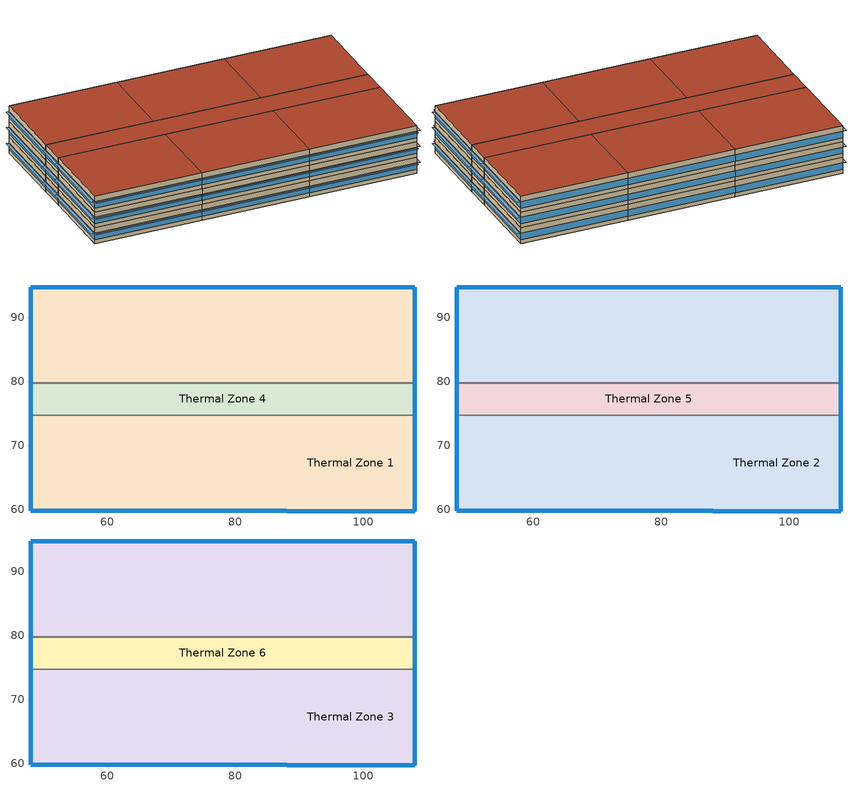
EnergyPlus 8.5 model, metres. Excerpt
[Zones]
Thermal Zone 1
 floor ground (ExtSlabCarpet 4in ClimateZone 1-8): 68.04,74.76 68.04,59.76 48.04,59.76 48.04,74.76 z0; 108.04,74.76 108.04,59.76 88.04,59.76 88.04,74.76 z0; 68.04,94.76 68.04,79.76 48.04,79.76 48.04,94.76 z0; 88.04,94.76 88.04,79.76 68.04,79.76 68.04,94.76 z0; 108.04,94.76 108.04,79.76 88.04,79.76 88.04,94.76 z0; 88.04,74.76 88.04,59.76 68.04,59.76 68.04,74.76 z0
 wall outside (ASHRAE 189.1-2009 ExtWall Mass ClimateZone 3): 108.04,79.76 108.04,94.76 88.04,94.76 68.04,94.76 48.04,94.76 48.04,79.76 / 48.04,74.76 48.04,59.76 68.04,59.76 88.04,59.76 108.04,59.76 108.04,74.76 z0:3.05
 wall to Thermal Zone 4 (Interior Wall): 108.04,74.76 88.04,74.76 68.04,74.76 48.04,74.76 / 48.04,79.76 68.04,79.76 88.04,79.76 108.04,79.76 z0:3.05
 window (ASHRAE 189.1-2009 ExtWindow ClimateZone 3): 68.07,59.76 88.02,59.76 / 88.07,59.76 108.02,59.76 / 108.04,59.78 108.04,74.73 / 68.02,94.76 48.07,94.76 / 48.04,94.73 48.04,79.78 / 88.02,94.76 68.07,94.76 / 48.07,59.76 68.02,59.76 / 108.02,94.76 88.07,94.76 / 108.04,79.78 108.04,94.73 / 48.04,74.73 48.04,59.78 z0.76:1.98
Thermal Zone 4
 floor ground (ExtSlabCarpet 4in ClimateZone 1-8): 108.04,79.76 108.04,74.76 48.04,74.76 48.04,79.76 z0
 wall outside (ASHRAE 189.1-2009 ExtWall Mass ClimateZone 3): 108.04,74.76 108.04,79.76 / 48.04,79.76 48.04,74.76 z0:3.05
 window (ASHRAE 189.1-2009 ExtWindow ClimateZone 3): 108.04,74.78 108.04,79.73 / 48.04,79.73 48.04,74.78 z0.76:1.99
Thermal Zone 2
 floor to Thermal Zone 1 (Interior Floor): 68.04,74.76 68.04,59.76 48.04,59.76 48.04,74.76 z3.05; 88.04,74.76 88.04,59.76 68.04,59.76 68.04,74.76 z3.05; 108.04,74.76 108.04,59.76 88.04,59.76 88.04,74.76 z3.05; 68.04,94.76 68.04,79.76 48.04,79.76 48.04,94.76 z3.05; 88.04,94.76 88.04,79.76 68.04,79.76 68.04,94.76 z3.05; 108.04,94.76 108.04,79.76 88.04,79.76 88.04,94.76 z3.05
 wall outside (ASHRAE 189.1-2009 ExtWall Mass ClimateZone 3): 48.04,74.76 48.04,59.76 68.04,59.76 88.04,59.76 108.04,59.76 108.04,74.76 / 108.04,79.76 108.04,94.76 88.04,94.76 68.04,94.76 48.04,94.76 48.04,79.76 z3.05:6.1
 wall to Thermal Zone 5 (Interior Wall): 108.04,74.76 88.04,74.76 68.04,74.76 48.04,74.76 / 48.04,79.76 68.04,79.76 88.04,79.76 108.04,79.76 z3.05:6.1
 window (ASHRAE 189.1-2009 ExtWindow ClimateZone 3): 48.07,59.76 68.02,59.76 / 48.04,74.73 48.04,59.78 / 68.07,59.76 88.02,59.76 / 88.07,59.76 108.02,59.76 / 108.04,59.78 108.04,74.73 / 68.02,94.76 48.07,94.76 / 48.04,94.73 48.04,79.78 / 88.02,94.76 68.07,94.76 / 108.02,94.76 88.07,94.76 / 108.04,79.78 108.04,94.73 z3.81:5.03
Thermal Zone 5
 floor to Thermal Zone 4 (Interior Floor): 108.04,79.76 108.04,74.76 48.04,74.76 48.04,79.76 z3.05
 wall outside (ASHRAE 189.1-2009 ExtWall Mass ClimateZone 3): 108.04,74.76 108.04,79.76 / 48.04,79.76 48.04,74.76 z3.05:6.1
 window (ASHRAE 189.1-2009 ExtWindow ClimateZone 3): 108.04,74.78 108.04,79.73 / 48.04,79.73 48.04,74.78 z3.81:5.04
Thermal Zone 3
 floor to Thermal Zone 2 (Interior Floor): 108.04,74.76 108.04,59.76 88.04,59.76 88.04,74.76 z6.1; 68.04,94.76 68.04,79.76 48.04,79.76 48.04,94.76 z6.1; 88.04,94.76 88.04,79.76 68.04,79.76 68.04,94.76 z6.1; 108.04,94.76 108.04,79.76 88.04,79.76 88.04,94.76 z6.1; 68.04,74.76 68.04,59.76 48.04,59.76 48.04,74.76 z6.1; 88.04,74.76 88.04,59.76 68.04,59.76 68.04,74.76 z6.1
 wall outside (ASHRAE 189.1-2009 ExtWall Mass ClimateZone 3): 108.04,79.76 108.04,94.76 88.04,94.76 68.04,94.76 48.04,94.76 48.04,79.76 / 48.04,74.76 48.04,59.76 68.04,59.76 88.04,59.76 108.04,59.76 108.04,74.76 z6.1:9.14
 wall to Thermal Zone 6 (Interior Wall): 108.04,74.76 88.04,74.76 68.04,74.76 48.04,74.76 / 48.04,79.76 68.04,79.76 88.04,79.76 108.04,79.76 z6.1:9.14
 window (ASHRAE 189.1-2009 ExtWindow ClimateZone 3): 68.07,59.76 88.02,59.76 / 88.07,59.76 108.02,59.76 / 108.04,59.78 108.04,74.73 / 68.02,94.76 48.07,94.76 / 48.04,94.73 48.04,79.78 / 88.02,94.76 68.07,94.76 / 108.02,94.76 88.07,94.76 / 108.04,79.78 108.04,94.73 / 48.07,59.76 68.02,59.76 / 48.04,74.73 48.04,59.78 z6.86:8.08
 roof outside (ASHRAE 189.1-2009 ExtRoof IEAD ClimateZone 2-5): 88.04,59.76 88.04,74.76 68.04,74.76 68.04,59.76 z9.14; 108.04,59.76 108.04,74.76 88.04,74.76 88.04,59.76 z9.14; 68.04,79.76 68.04,94.76 48.04,94.76 48.04,79.76 z9.14; 88.04,79.76 88.04,94.76 68.04,94.76 68.04,79.76 z9.14; 108.04,79.76 108.04,94.76 88.04,94.76 88.04,79.76 z9.14; 68.04,59.76 68.04,74.76 48.04,74.76 48.04,59.76 z9.14
Thermal Zone 6
 floor to Thermal Zone 5 (Interior Floor): 108.04,79.76 108.04,74.76 48.04,74.76 48.04,79.76 z6.1
 wall outside (ASHRAE 189.1-2009 ExtWall Mass ClimateZone 3): 108.04,74.76 108.04,79.76 / 48.04,79.76 48.04,74.76 z6.1:9.14
 window (ASHRAE 189.1-2009 ExtWindow ClimateZone 3): 108.04,74.78 108.04,79.73 / 48.04,79.73 48.04,74.78 z6.86:8.09
 roof outside (ASHRAE 189.1-2009 ExtRoof IEAD ClimateZone 2-5): 108.04,74.76 108.04,79.76 48.04,79.76 48.04,74.76 z9.14
shading: 108.02,59.15 108.02,59.76 88.07,59.76 88.07,59.15 z1.98; 108.65,59.78 108.65,74.73 108.04,74.73 108.04,59.78 z1.98; 108.65,79.78 108.65,94.73 108.04,94.73 108.04,79.78 z1.98; 48.04,59.78 48.04,74.73 47.43,74.73 47.43,59.78 z1.98; 88.02,59.15 88.02,59.76 68.07,59.76 68.07,59.15 z1.98; 48.04,79.78 48.04,94.73 47.43,94.73 47.43,79.78 z1.98; 68.02,59.15 68.02,59.76 48.07,59.76 48.07,59.15 z1.98; 68.02,59.15 68.02,59.76 48.07,59.76 48.07,59.15 z5.03; 88.02,59.15 88.02,59.76 68.07,59.76 68.07,59.15 z5.03; 108.02,59.15 108.02,59.76 88.07,59.76 88.07,59.15 z5.03; 48.04,79.78 48.04,94.73 47.43,94.73 47.43,79.78 z5.03; 48.04,59.78 48.04,74.73 47.43,74.73 47.43,59.78 z5.03; 108.65,59.78 108.65,74.73 108.04,74.73 108.04,59.78 z5.03; 108.65,79.78 108.65,94.73 108.04,94.73 108.04,79.78 z5.03; 68.02,59.15 68.02,59.76 48.07,59.76 48.07,59.15 z8.08; 88.02,59.15 88.02,59.76 68.07,59.76 68.07,59.15 z8.08; 48.04,79.78 48.04,94.73 47.43,94.73 47.43,79.78 z8.08; 108.65,59.78 108.65,74.73 108.04,74.73 108.04,59.78 z8.08; 108.65,79.78 108.65,94.73 108.04,94.73 108.04,79.78 z8.08; 108.02,59.15 108.02,59.76 88.07,59.76 88.07,59.15 z8.08; 48.04,59.78 48.04,74.73 47.43,74.73 47.43,59.78 z8.08; 108.66,74.78 108.66,79.73 108.04,79.73 108.04,74.78 z1.99; 48.04,74.78 48.04,79.73 47.43,79.73 47.43,74.78 z1.99; 108.66,74.78 108.66,79.73 108.04,79.73 108.04,74.78 z5.04; 48.04,74.78 48.04,79.73 47.43,79.73 47.43,74.78 z5.04; 48.04,74.78 48.04,79.73 47.43,79.73 47.43,74.78 z8.09; 108.66,74.78 108.66,79.73 108.04,79.73 108.04,74.78 z8.09
[Building]
Building 1
[Site:Location]
NAPLES: Latitude {deg}=40.85; Longitude {deg}=14.3; Time Zone {hr}=1; Elevation {m}=72
[SizingPeriod:DesignDay] Day of Month=21; Dry-Bulb Temperature Range Modifier Type=DefaultMultipliers; Barometric Pressure {Pa}=100463; Rain Indicator=No; Snow Indicator=No; Daylight Saving Time Indicator=No
Name | Month | Day Type | Maximum Dry-Bulb Temperature {C} | Daily Dry-Bulb Temperature Range {deltaC} | Humidity Condition Type | Wetbulb or DewPoint at Maximum Dry-Bulb {C} | Wind Speed {m/s} | Wind Direction {deg} | Solar Model Indicator | ASHRAE Clear Sky Optical Depth for Beam Irradiance (taub) | ASHRAE Clear Sky Optical Depth for Diffuse Irradiance (taud) | Enthalpy at Maximum Dry-Bulb {J/kg} | Sky Clearness
NAPLES Ann Clg .4% Condns DB=>MWB | 8 | SummerDesignDay | 33.1 | 10.2 | Wetbulb | 23.4 | 3.4 | 190 | ASHRAETau | 0.495 | 1.92
NAPLES Ann Clg .4% Condns DP=>MDB | 8 | SummerDesignDay | 28.5 | 10.2 | Dewpoint | 25.2 | 3.4 | 190 | ASHRAETau | 0.495 | 1.92
NAPLES Ann Clg .4% Condns Enth=>MDB | 8 | SummerDesignDay | 29.9 | 10.2 | Enthalpy |  | 3.4 | 190 | ASHRAETau | 0.495 | 1.92 | 82300
NAPLES Ann Clg .4% Condns WB=>MDB | 8 | SummerDesignDay | 29.9 | 10.2 | Wetbulb | 26.3 | 3.4 | 190 | ASHRAETau | 0.495 | 1.92
NAPLES Ann Htg 99.6% Condns DB | 1 | WinterDesignDay | 0.6 | 0 | Wetbulb | 0.6 | 1.7 | 30 | ASHRAEClearSky |  |  |  | 0
NAPLES Ann Htg Wind 99.6% Condns WS=>MCDB | 1 | WinterDesignDay | 10.1 | 0 | Wetbulb | 10.1 | 13 | 30 | ASHRAEClearSky |  |  |  | 0
NAPLES Ann Hum_n 99.6% Condns DP=>MCDB | 1 | WinterDesignDay | 4.1 | 0 | Dewpoint | -7.9 | 1.7 | 30 | ASHRAEClearSky |  |  |  | 0
[Material] Thermal Absorptance=0.9
Name | Roughness | Thickness {m} | Conductivity {W/m-K} | Density {kg/m3} | Specific Heat {J/kg-K} | Solar Absorptance | Visible Absorptance
1/2IN Gypsum | Smooth | 0.0127 | 0.16 | 784.9 | 830 | 0.4 | 0.4
1IN Stucco | Smooth | 0.0253 | 0.6918 | 1858 | 837 | 0.92 | 0.92
8IN Concrete HW | MediumRough | 0.2033 | 1.7296 | 2243 | 837 | 0.65 | 0.65
F16 Acoustic tile | MediumSmooth | 0.0191 | 0.06 | 368 | 590 | 0.3 | 0.3
G01a 19mm gypsum board | MediumSmooth | 0.019 | 0.16 | 800 | 1090 | 0.4 | 0.4
M11 100mm lightweight concrete | MediumRough | 0.1016 | 0.53 | 1280 | 840 | 0.5 | 0.5
MAT-CC05 4 HW CONCRETE | Rough | 0.1016 | 1.311 | 2240 | 836.8 | 0.85 | 0.85
Metal Decking | MediumSmooth | 0.0015 | 45.006 | 7680 | 418.4 | 0.6 | 0.6
Roof Insulation [21] | MediumRough | 0.2105 | 0.049 | 265 | 836.8 | 0.7 | 0.7
Roof Membrane | VeryRough | 0.0095 | 0.16 | 1121.29 | 1460 | 0.7 | 0.7
Wall Insulation [36] | MediumRough | 0.0566 | 0.0432 | 91 | 837 | 0.5 | 0.5
[Material:AirGap]
Name | Thermal Resistance {m2-K/W}
F04 Wall air space resistance | 0.15
F05 Ceiling air space resistance | 0.18
[Material:NoMass]
CP02 CARPET PAD: Roughness=Smooth; Thermal Resistance {m2-K/W}=0.1; Thermal Absorptance=0.9; Solar Absorptance=0.8; Visible Absorptance=0.8
[WindowMaterial:Glazing]
Theoretical Glass [202]: Optical Data Type=SpectralAverage; Thickness {m}=0.003; Solar Transmittance at Normal Incidence=0.2325; Front Side Solar Reflectance at Normal Incidence=0.7175; Back Side Solar Reflectance at Normal Incidence=0; Visible Transmittance at Normal Incidence=0.3192; Front Side Visible Reflectance at Normal Incidence=0.6308; Back Side Visible Reflectance at Normal Incidence=0; Infrared Transmittance at Normal Incidence=0; Front Side Infrared Hemispherical Emissivity=0.9; Back Side Infrared Hemispherical Emissivity=0.9; Conductivity {W/m-K}=0.0192; Dirt Correction Factor for Solar and Visible Transmittance=1; Solar Diffusing=No
[Construction]
ASHRAE 189.1-2009 ExtRoof IEAD ClimateZone 2-5: Roof Membrane, Roof Insulation [21], Metal Decking
ASHRAE 189.1-2009 ExtWall Mass ClimateZone 3: 1IN Stucco, 8IN Concrete HW, Wall Insulation [36], 1/2IN Gypsum
ASHRAE 189.1-2009 ExtWindow ClimateZone 3: Theoretical Glass [202]
ExtSlabCarpet 4in ClimateZone 1-8: MAT-CC05 4 HW CONCRETE, CP02 CARPET PAD
Interior Floor: F16 Acoustic tile, F05 Ceiling air space resistance, M11 100mm lightweight concrete
Interior Wall: G01a 19mm gypsum board, F04 Wall air space resistance, G01a 19mm gypsum board
[Zone]
Name | Part of Total Floor Area
Thermal Zone 1; Thermal Zone 2; Thermal Zone 3 | Yes
Thermal Zone 4; Thermal Zone 5; Thermal Zone 6
[InternalMass] Construction=Interior Wall; Surface Area {m2}=45.72
Name | Zone
Merged Surface 11 - Surface 3; Merged Surface 15 - Surface 9; Merged Surface 31 - Surface 39; Merged Surface 37 - Surface 43 | Thermal Zone 1
Merged Surface 49 - Surface 57; Merged Surface 55 - Surface 61; Merged Surface 77 - Surface 85; Merged Surface 83 - Surface 89 | Thermal Zone 2
Merged Surface 101 - Surface 107; Merged Surface 103 - Surface 95; Merged Surface 123 - Surface 131; Merged Surface 129 - Surface 135 | Thermal Zone 3
[ZoneControl:Thermostat] Control Object Type 1=ThermostatSetpoint:DualSetpoint
Name | Zone or ZoneList | Control Type Schedule | Control Name 1
Thermal Zone 1 Thermostat | Thermal Zone 1 | Thermal Zone 1 Thermostat Schedule | Thermal Zone 1 Thermostat 1
Thermal Zone 2 Thermostat | Thermal Zone 2 | Thermal Zone 2 Thermostat Schedule | Thermal Zone 2 Thermostat 1
Thermal Zone 3 Thermostat | Thermal Zone 3 | Thermal Zone 3 Thermostat Schedule | Thermal Zone 3 Thermostat 1
Thermal Zone 4 Thermostat | Thermal Zone 4 | Thermal Zone 4 Thermostat Schedule | Thermal Zone 4 Thermostat
Thermal Zone 5 Thermostat | Thermal Zone 5 | Thermal Zone 5 Thermostat Schedule | Thermal Zone 5 Thermostat
Thermal Zone 6 Thermostat | Thermal Zone 6 | Thermal Zone 6 Thermostat Schedule | Thermal Zone 6 Thermostat
[ThermostatSetpoint:DualSetpoint] Heating Setpoint Temperature Schedule=Medium Office HtgSetp; Cooling Setpoint Temperature Schedule=Medium Office ClgSetp
Thermal Zone 1 Thermostat 1; Thermal Zone 2 Thermostat 1; Thermal Zone 3 Thermostat 1; Thermal Zone 4 Thermostat; Thermal Zone 5 Thermostat; Thermal Zone 6 Thermostat
[Sizing:Zone] Zone Cooling Design Supply Air Temperature Input Method=SupplyAirTemperature; Zone Cooling Design Supply Air Temperature {C}=14; Zone Cooling Design Supply Air Temperature Difference {deltaC}=11.11; Zone Heating Design Supply Air Temperature Input Method=SupplyAirTemperature; Zone Heating Design Supply Air Temperature {C}=40; Zone Heating Design Supply Air Temperature Difference {deltaC}=11.11; Zone Cooling Design Supply Air Humidity Ratio {kgWater/kgDryAir}=0.0085; Zone Heating Design Supply Air Humidity Ratio {kgWater/kgDryAir}=0.008; Cooling Design Air Flow Method=DesignDay; Cooling Design Air Flow Rate {m3/s}=0; Cooling Minimum Air Flow per Zone Floor Area {m3/s-m2}=0.000762; Cooling Minimum Air Flow {m3/s}=0; Cooling Minimum Air Flow Fraction=0; Heating Design Air Flow Method=DesignDay; Heating Design Air Flow Rate {m3/s}=0; Heating Maximum Air Flow per Zone Floor Area {m3/s-m2}=0.002032; Heating Maximum Air Flow {m3/s}=0.141576; Heating Maximum Air Flow Fraction=0.3; Account for Dedicated Outdoor Air System=No
Name | Design Specification Outdoor Air Object | Design Specification Zone Air Distribution Object
Thermal Zone 1 | 189.1-2009 - Office - OpenOffice - CZ1-3 Ventilation | Thermal Zone 1 Design Spec Zone Air Dist
Thermal Zone 2 | 189.1-2009 - Office - OpenOffice - CZ1-3 Ventilation | Thermal Zone 2 Design Spec Zone Air Dist
Thermal Zone 3 | 189.1-2009 - Office - OpenOffice - CZ1-3 Ventilation | Thermal Zone 3 Design Spec Zone Air Dist
Thermal Zone 4 | 189.1-2009 - Office - Corridor - CZ1-3 Ventilation | Thermal Zone 4 Design Spec Zone Air Dist
Thermal Zone 5 | 189.1-2009 - Office - Corridor - CZ1-3 Ventilation | Thermal Zone 5 Design Spec Zone Air Dist
Thermal Zone 6 | 189.1-2009 - Office - Corridor - CZ1-3 Ventilation | Thermal Zone 6 Design Spec Zone Air Dist
[DesignSpecification:ZoneAirDistribution] Zone Air Distribution Effectiveness in Cooling Mode=1; Zone Air Distribution Effectiveness in Heating Mode=1
Thermal Zone 1 Design Spec Zone Air Dist; Thermal Zone 2 Design Spec Zone Air Dist; Thermal Zone 3 Design Spec Zone Air Dist; Thermal Zone 4 Design Spec Zone Air Dist; Thermal Zone 5 Design Spec Zone Air Dist; Thermal Zone 6 Design Spec Zone Air Dist
[DesignSpecification:OutdoorAir] Outdoor Air Method=Sum; Outdoor Air Flow per Zone {m3/s}=0; Outdoor Air Flow Air Changes per Hour {1/hr}=0
Name | Outdoor Air Flow per Person {m3/s-person} | Outdoor Air Flow per Zone Floor Area {m3/s-m2}
189.1-2009 - Office - OpenOffice - CZ1-3 Ventilation | 0.00943895 | 0
189.1-2009 - Office - Corridor - CZ1-3 Ventilation | 0 | 0.000254
[ZoneVentilation:DesignFlowRate]
Name | Zone or ZoneList | Schedule | Design Flow Rate Calculation Method | Flow Rate per Person {m3/s-person} | Flow Rate per Zone Floor Area {m3/s-m2}
Thermal Zone 1 Ventilation per Person | Thermal Zone 1 | Office Work Occ | Flow/Person | 0.00943895
Thermal Zone 2 Ventilation per Person | Thermal Zone 2 | Office Work Occ | Flow/Person | 0.00943895
Thermal Zone 3 Ventilation per Person | Thermal Zone 3 | Office Work Occ | Flow/Person | 0.00943895
Thermal Zone 4 Ventilation per Floor Area | Thermal Zone 4 | Always_On | Flow/Area |  | 0.000254
Thermal Zone 5 Ventilation per Floor Area | Thermal Zone 5 | Always_On | Flow/Area |  | 0.000254
Thermal Zone 6 Ventilation per Floor Area | Thermal Zone 6 | Always_On | Flow/Area |  | 0.000254
[Schedule:Compact]
Thermal Zone 1 Thermostat Schedule; Thermal Zone 2 Thermostat Schedule; Thermal Zone 3 Thermostat Schedule; Thermal Zone 4 Thermostat Schedule; Thermal Zone 5 Thermostat Schedule; Thermal Zone 6 Thermostat Schedule: Through: 12/31, For: AllDays, Until: 24:00, 4
[Schedule:Day:Interval]
Medium Office HtgSetp Rule 1 Day Schedule; Medium Office HtgSetp Summer Design Day: No, 24:00, 15.6
Medium Office HtgSetp Default Schedule: No, 06:00, 15.6, 22:00, 21, 24:00, 15.6
Medium Office HtgSetp Rule 2 Day Schedule: No, 06:00, 15.6, 18:00, 21, 24:00, 15.6
Medium Office HtgSetp Winter Design Day: No, 24:00, 21
Medium Office ClgSetp Rule 1 Day Schedule; Medium Office ClgSetp Winter Design Day: No, 24:00, 26.7
Medium Office ClgSetp Default Schedule; Medium Office ClgSetp Summer Design Day: No, 06:00, 26.7, 22:00, 24, 24:00, 26.7
Medium Office ClgSetp Rule 2 Day Schedule: No, 06:00, 26.7, 18:00, 24, 24:00, 26.7
Office Bldg Occ Default Schedule: No, 06:00, 0, 07:00, 0.1, 08:00, 0.2, 12:00, 0.85, 13:00, 0.5, 17:00, 0.85, 18:00, 0.7, 20:00, 0.4, 22:00, 0.1, 24:00, 0.05
Office Bldg Occ Rule 1 Day Schedule; Office Bldg Occ Winter Design Day: No, 24:00, 0
Office Bldg Occ Rule 2 Day Schedule: No, 06:00, 0, 08:00, 0.1, 14:00, 0.4, 17:00, 0.1, 24:00, 0
Office Bldg Occ Summer Design Day: No, 06:00, 0, 22:00, 1, 24:00, 0.05
[Schedule:Week:Daily]
Schedule:Week:Daily {39cd3c52-42e4-4115-bb5a-8b62a51cd01c}: Medium Office HtgSetp Rule 1 Day Schedule, Medium Office HtgSetp Default Schedule, Medium Office HtgSetp Default Schedule, Medium Office HtgSetp Default Schedule, Medium Office HtgSetp Default Schedule, Medium Office HtgSetp Default Schedule, Medium Office HtgSetp Rule 2 Day Schedule, Medium Office HtgSetp Default Schedule, Medium Office HtgSetp Summer Design Day, Medium Office HtgSetp Winter Design Day, Medium Office HtgSetp Default Schedule, Medium Office HtgSetp Default Schedule
Schedule:Week:Daily {8555c648-d3e5-4c5c-88ea-8fd148d30378}: Medium Office ClgSetp Rule 1 Day Schedule, Medium Office ClgSetp Default Schedule, Medium Office ClgSetp Default Schedule, Medium Office ClgSetp Default Schedule, Medium Office ClgSetp Default Schedule, Medium Office ClgSetp Default Schedule, Medium Office ClgSetp Rule 2 Day Schedule, Medium Office ClgSetp Default Schedule, Medium Office ClgSetp Summer Design Day, Medium Office ClgSetp Winter Design Day, Medium Office ClgSetp Default Schedule, Medium Office ClgSetp Default Schedule
Schedule:Week:Daily {25ff4736-2563-49c3-83a6-478b2024df78}: Office Bldg Occ Rule 1 Day Schedule, Office Bldg Occ Default Schedule, Office Bldg Occ Default Schedule, Office Bldg Occ Default Schedule, Office Bldg Occ Default Schedule, Office Bldg Occ Default Schedule, Office Bldg Occ Rule 2 Day Schedule, Office Bldg Occ Default Schedule, Office Bldg Occ Summer Design Day, Office Bldg Occ Winter Design Day, Office Bldg Occ Default Schedule, Office Bldg Occ Default Schedule
[Schedule:Year]
Medium Office HtgSetp: Schedule:Week:Daily {39cd3c52-42e4-4115-bb5a-8b62a51cd01c}, 1, 1, 12, 31
Medium Office ClgSetp: Schedule:Week:Daily {8555c648-d3e5-4c5c-88ea-8fd148d30378}, 1, 1, 12, 31
Office Work Occ: Schedule:Week:Daily {25ff4736-2563-49c3-83a6-478b2024df78}, 1, 1, 12, 31
[Schedule:Constant]
Always_On: Hourly Value=1
